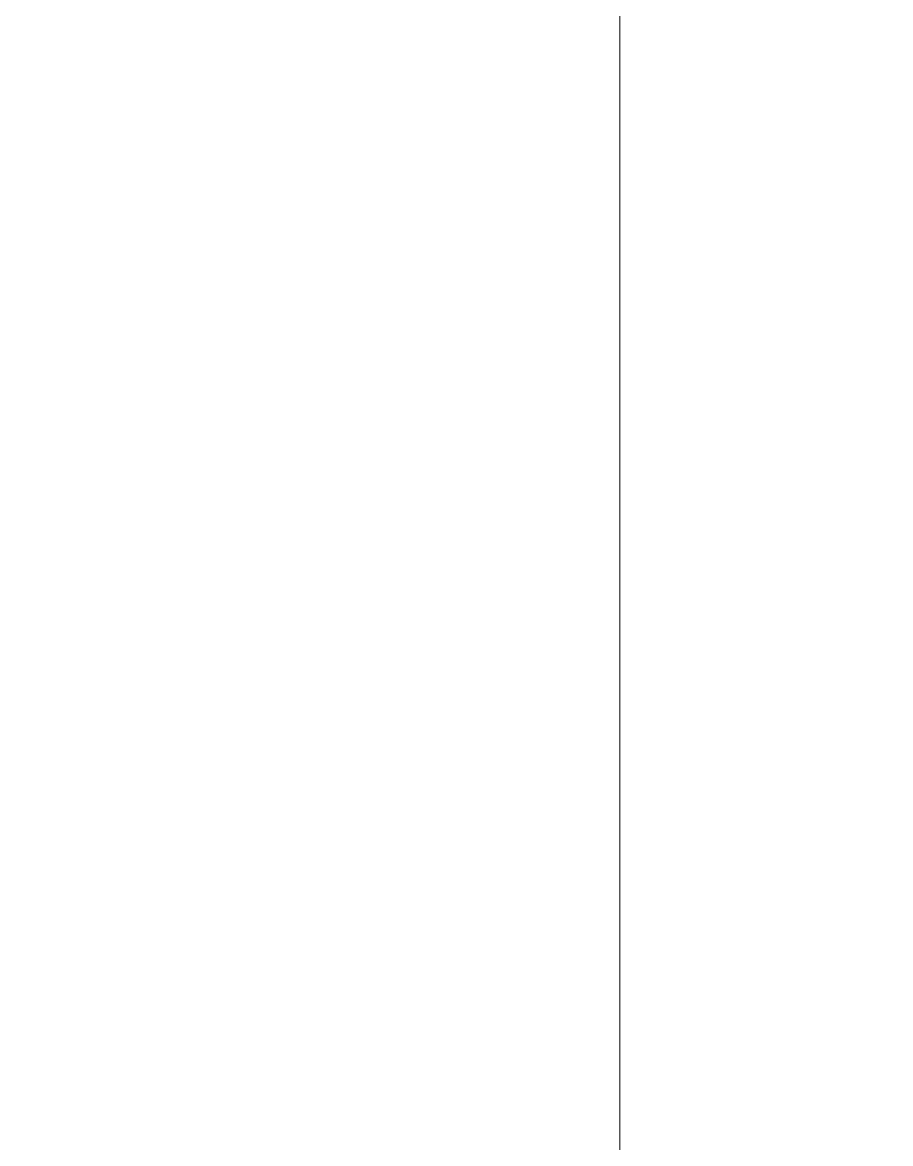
# Model space of a CAD drawing. Header units: millimetres. Extents: x -46169 to 237885, y -84465 to 18123.
# Drawn here: x 231742.5 to 231829.5, y -83542.6 to -83430.2 of the extents above; entities that cross this region are included whole.
import ezdxf

# ---------------------------------------------------------------- set-up
doc = ezdxf.new("R2010")
doc.units = ezdxf.units.MM
doc.header["$MEASUREMENT"] = 0
doc.linetypes.add('Wipeout_Contour', pattern=[1000, 0, -1000])
doc.layers.add('New_A-25-M_Wall_Int', color=7, linetype='Continuous')
doc.layers.add('New_A-25-M_Wall_Int_Pen_No__87', color=8, linetype='Continuous', lineweight=20)

# ---------------------------------------------------------------- blocks, each defined once
blk = doc.blocks.new('Section Elem_322_4', base_point=(208268.76, -84332.61))
at = {"color": 254, "linetype": 'Wipeout_Contour', "lineweight": 0, "ltscale": 986007.054778}
blk.add_wipeout([(232299.35, -81932.61), (231816.18, -81932.61), (231816.18, -84332.61), (232299.35, -84332.61)], dxfattribs=at).dxf.layer = 'New_A-25-M_Wall_Int'
at = {"color": 254, "linetype": 'Wipeout_Contour', "lineweight": 0, "ltscale": 1968828.299745807}
blk.add_wipeout([(231816.18, -81932.61), (231331.52, -81932.61), (231331.52, -84332.61), (231543.06, -84332.61), (231543.06, -82062.64), (231802.38, -82062.64), (231802.38, -84332.61), (231816.18, -84332.61)], dxfattribs=at).dxf.layer = 'New_A-25-M_Wall_Int'
blk = doc.blocks.new('Section Elem_333_4', base_point=(208268.76, -84332.61))
at = {"layer": 'New_A-25-M_Wall_Int_Pen_No__87', "linetype": 'Continuous'}
blk.add_line((231802.38, -82062.64), (231802.38, -84332.61), dxfattribs=at)

msp = doc.modelspace()

# ---------------------------------------------------------------- block references
at = {"layer": 'New_A-25-M_Wall_Int'}
msp.add_blockref('Section Elem_322_4', (208268.76, -84332.61), dxfattribs=at)

# ---------------------------------------------------------------- next in the draw order: block references
msp.add_blockref('Section Elem_333_4', (208268.76, -84332.61), dxfattribs=at)

doc.saveas('drawing.dxf')
